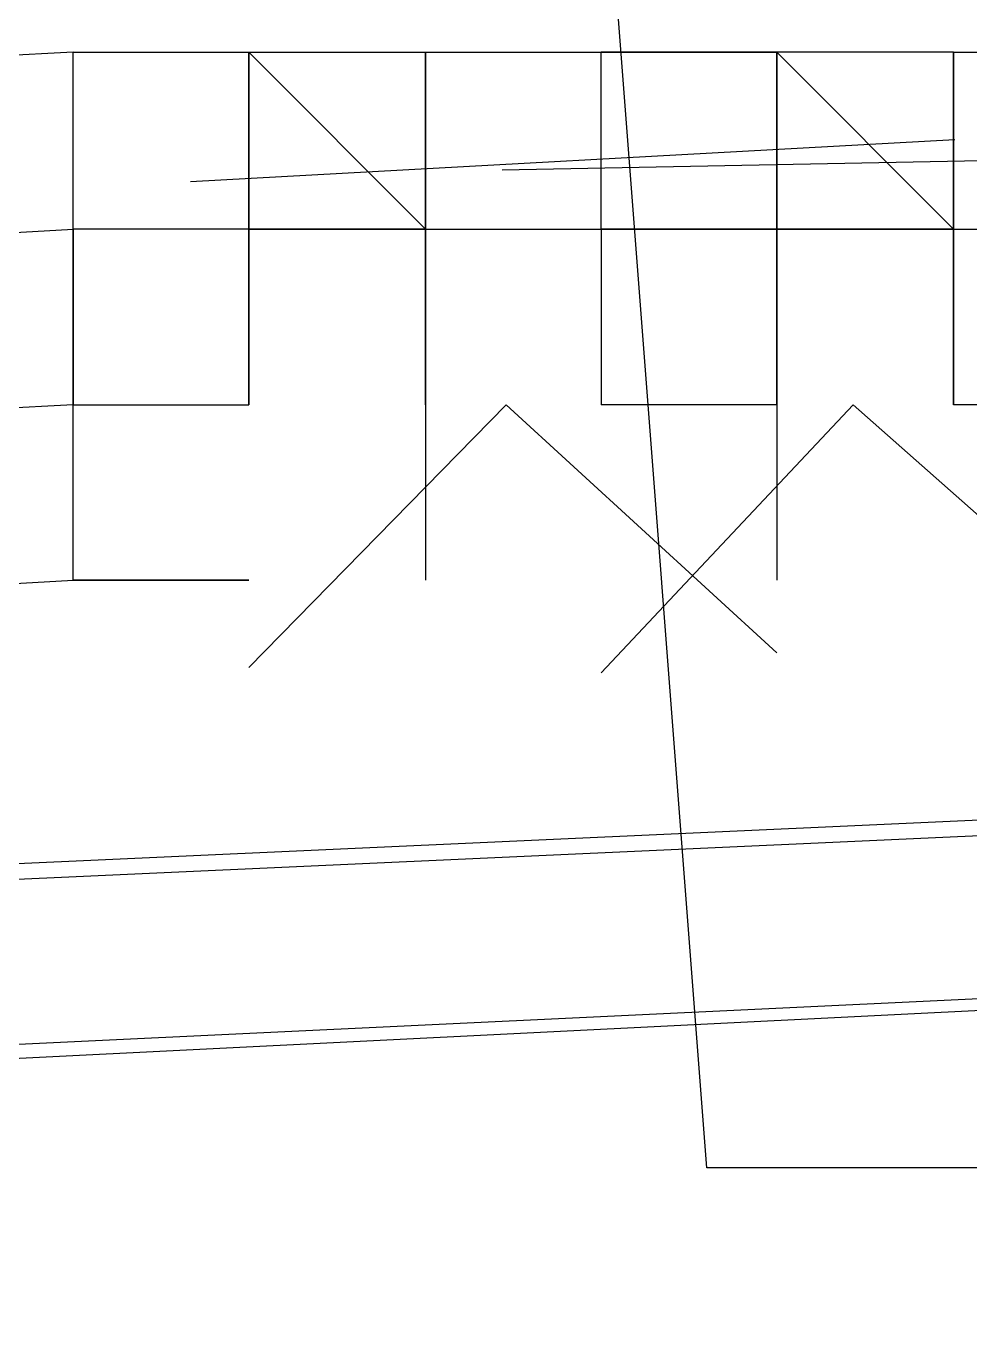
# Model space of a CAD drawing. Header units: feet. Extents: x -84 to 198, y -22 to 181.
# Drawn here: x 83.5964 to 83.6679, y 153.9607 to 154.0598 of the extents above; entities that cross this region are included whole.
import ezdxf

# ---------------------------------------------------------------- set-up
doc = ezdxf.new("R2010")
doc.units = ezdxf.units.FT
doc.layers.add('A-AREA-COMUN', color=252, linetype='CONTINUOUS')
doc.layers.add('A-LINEA', color=7, linetype='CONTINUOUS')

msp = doc.modelspace()

# ---------------------------------------------------------------- linework, layer by layer
at = {"layer": 'A-AREA-COMUN'}
msp.add_lwpolyline([(92.64, 127.5733), (96.768, 144.9422), (90.56, 146.3822), (90.432, 147.5733), (90.72, 148.7289), (87.12, 149.6178), (87.12, 150.5778), (87.76, 153.1733), (87.36, 153.2089), (87.36, 153.9733), (83.648, 153.9733), (83.232, 159.3778), (88.608, 159.7689), (95.328, 159.7689), (101.84, 159.2889), (108.128, 158.3822), (115.968, 156.5689), (123.872, 153.9733), (128.288, 152.2133), (134.048, 149.3333)], dxfattribs=at)
at = {"layer": 'A-LINEA'}
for p, q in [((83.6, 154.0578), (83.6, 154.0578)), ((83.6, 154.0578), (83.6, 154.0578)), ((83.6, 154.0578), (83.6, 154.0578)), ((83.6, 154.0578), (83.6, 154.0578)), ((83.6, 154.0578), (83.6133, 154.0578)), ((83.6, 154.0578), (83.6, 154.0578)), ((83.6, 154.0578), (83.6, 154.0578)), ((83.6, 154.0578), (83.6, 154.0578)), ((83.6, 154.0578), (83.6, 154.0578)), ((83.6, 154.0578), (83.6133, 154.0578)), ((83.6133, 154.0578), (83.6133, 154.0578)), ((83.6133, 154.0578), (83.6133, 154.0578)), ((83.6133, 154.0578), (83.6133, 154.0578)), ((83.6133, 154.0578), (83.6133, 154.0578)), ((83.6133, 154.0578), (83.6133, 154.0578)), ((83.6133, 154.0444), (83.6133, 154.0578)), ((83.6133, 154.0578), (83.6133, 154.0578)), ((83.6133, 154.0578), (83.6133, 154.0578)), ((83.6133, 154.0578), (83.6133, 154.0578)), ((83.6133, 154.0578), (83.6133, 154.0578)), ((83.6133, 154.0578), (83.6133, 154.0578)), ((83.6133, 154.0578), (83.6133, 154.0444)), ((83.6133, 154.0578), (83.6133, 154.0578)), ((83.6133, 154.0578), (83.6267, 154.0578)), ((83.6133, 154.0578), (83.6133, 154.0444)), ((83.6133, 154.0578), (83.6133, 154.0578)), ((83.6133, 154.0578), (83.6133, 154.0578)), ((83.6133, 154.0578), (83.6133, 154.0444)), ((83.6133, 154.0578), (83.6133, 154.0578)), ((83.6133, 154.0578), (83.6133, 154.0578)), ((83.6133, 154.0578), (83.6133, 154.0578)), ((83.6133, 154.0578), (83.6133, 154.0578)), ((83.6133, 154.0578), (83.6133, 154.0578)), ((83.6133, 154.0578), (83.6133, 154.0578)), ((83.6133, 154.0578), (83.6133, 154.0578)), ((83.6133, 154.0444), (83.6133, 154.0578)), ((83.6133, 154.0578), (83.6133, 154.0578)), ((83.6133, 154.0578), (83.6133, 154.0578)), ((83.6133, 154.0578), (83.6133, 154.0578)), ((83.6133, 154.0578), (83.6133, 154.0578)), ((83.6133, 154.0578), (83.6133, 154.0578)), ((83.6133, 154.0444), (83.6133, 154.0578)), ((83.6133, 154.0578), (83.6133, 154.0578)), ((83.6133, 154.0578), (83.6133, 154.0578)), ((83.6133, 154.0578), (83.6133, 154.0578)), ((83.6133, 154.0578), (83.6133, 154.0578)), ((83.6133, 154.0578), (83.6133, 154.0578)), ((83.6133, 154.0578), (83.6133, 154.0444)), ((83.6133, 154.0578), (83.6133, 154.0578)), ((83.6133, 154.0578), (83.6267, 154.0578)), ((83.6133, 154.0578), (83.6133, 154.0444)), ((83.6133, 154.0578), (83.6133, 154.0578)), ((83.6133, 154.0578), (83.6133, 154.0578)), ((83.6133, 154.0578), (83.6133, 154.0444)), ((83.6133, 154.0578), (83.6133, 154.0578)), ((83.6133, 154.0578), (83.6133, 154.0578)), ((83.6133, 154.0578), (83.6133, 154.0578)), ((83.6133, 154.0578), (83.6133, 154.0578)), ((83.6133, 154.0578), (83.6133, 154.0578)), ((83.6133, 154.0578), (83.6133, 154.0578)), ((83.6133, 154.0578), (83.6133, 154.0578)), ((83.6133, 154.0444), (83.6133, 154.0578)), ((83.6267, 154.0444), (83.6267, 154.0578)), ((83.6267, 154.0578), (83.6267, 154.0578)), ((83.6267, 154.0578), (83.6267, 154.0578)), ((83.6267, 154.0578), (83.6267, 154.0578)), ((83.6267, 154.0578), (83.6267, 154.0578)), ((83.6267, 154.0578), (83.6267, 154.0578)), ((83.6267, 154.0578), (83.6267, 154.0578)), ((83.6267, 154.0578), (83.6267, 154.0578)), ((83.6267, 154.0444), (83.6267, 154.0578)), ((83.6267, 154.0578), (83.6267, 154.0578)), ((83.6267, 154.0578), (83.6267, 154.0578)), ((83.6267, 154.0444), (83.6267, 154.0578)), ((83.6267, 154.0444), (83.6267, 154.0578)), ((83.6267, 154.0578), (83.64, 154.0578)), ((83.6267, 154.0578), (83.6267, 154.0578)), ((83.6267, 154.0578), (83.6267, 154.0578)), ((83.6267, 154.0578), (83.6267, 154.0578)), ((83.6267, 154.0578), (83.6267, 154.0578)), ((83.6267, 154.0578), (83.6267, 154.0578)), ((83.6267, 154.0578), (83.6267, 154.0578)), ((83.6267, 154.0578), (83.6267, 154.0578)), ((83.6267, 154.0578), (83.6267, 154.0578)), ((83.6267, 154.0578), (83.64, 154.0578)), ((83.6267, 154.0578), (83.6267, 154.0578)), ((83.6267, 154.0578), (83.6267, 154.0578)), ((83.6267, 154.0578), (83.6267, 154.0578)), ((83.6267, 154.0578), (83.6267, 154.0578)), ((83.6267, 154.0578), (83.6267, 154.0578)), ((83.6267, 154.0578), (83.6267, 154.0578)), ((83.6267, 154.0578), (83.6267, 154.0578)), ((83.6267, 154.0578), (83.6267, 154.0578)), ((83.6267, 154.0578), (83.6267, 154.0578)), ((83.6267, 154.0578), (83.6267, 154.0578)), ((83.6267, 154.0578), (83.6267, 154.0578)), ((83.6267, 154.0578), (83.6267, 154.0578)), ((83.6267, 154.0578), (83.6267, 154.0444)), ((83.6267, 154.0578), (83.6267, 154.0578)), ((83.6267, 154.0578), (83.6267, 154.0578)), ((83.6267, 154.0578), (83.6267, 154.0578)), ((83.6267, 154.0578), (83.6267, 154.0578)), ((83.6267, 154.0444), (83.6267, 154.0578)), ((83.6267, 154.0578), (83.6267, 154.0578)), ((83.6267, 154.0578), (83.6267, 154.0578)), ((83.6267, 154.0578), (83.6267, 154.0578)), ((83.6267, 154.0578), (83.6267, 154.0578)), ((83.6267, 154.0578), (83.6267, 154.0578)), ((83.6267, 154.0578), (83.6267, 154.0578)), ((83.6267, 154.0578), (83.6267, 154.0578)), ((83.6267, 154.0444), (83.6267, 154.0578)), ((83.6267, 154.0578), (83.6267, 154.0578)), ((83.6267, 154.0578), (83.6267, 154.0578)), ((83.6267, 154.0444), (83.6267, 154.0578)), ((83.6267, 154.0444), (83.6267, 154.0578)), ((83.6267, 154.0578), (83.64, 154.0578)), ((83.6267, 154.0578), (83.6267, 154.0578)), ((83.6267, 154.0578), (83.6267, 154.0578)), ((83.6267, 154.0578), (83.6267, 154.0578)), ((83.6267, 154.0578), (83.6267, 154.0578)), ((83.6267, 154.0578), (83.6267, 154.0578)), ((83.6267, 154.0578), (83.6267, 154.0578)), ((83.6267, 154.0578), (83.6267, 154.0578)), ((83.6267, 154.0578), (83.6267, 154.0578)), ((83.6267, 154.0578), (83.64, 154.0578)), ((83.6267, 154.0578), (83.6267, 154.0578)), ((83.6267, 154.0578), (83.6267, 154.0578)), ((83.6267, 154.0578), (83.6267, 154.0578)), ((83.6267, 154.0578), (83.6267, 154.0578)), ((83.6267, 154.0578), (83.6267, 154.0578)), ((83.6267, 154.0578), (83.6267, 154.0578)), ((83.6267, 154.0578), (83.6267, 154.0578)), ((83.6267, 154.0578), (83.6267, 154.0578)), ((83.6267, 154.0578), (83.6267, 154.0578)), ((83.6267, 154.0578), (83.6267, 154.0578)), ((83.6267, 154.0578), (83.6267, 154.0578)), ((83.6267, 154.0578), (83.6267, 154.0578)), ((83.6267, 154.0578), (83.6267, 154.0444)), ((83.6267, 154.0578), (83.6267, 154.0578)), ((83.6267, 154.0578), (83.6267, 154.0578)), ((83.6267, 154.0578), (83.6267, 154.0578)), ((83.6267, 154.0578), (83.6267, 154.0578)), ((83.64, 154.0444), (83.64, 154.0578)), ((83.64, 154.0578), (83.64, 154.0578)), ((83.64, 154.0578), (83.64, 154.0578)), ((83.64, 154.0578), (83.64, 154.0578)), ((83.6533, 154.0578), (83.64, 154.0578)), ((83.64, 154.0578), (83.64, 154.0578)), ((83.64, 154.0578), (83.64, 154.0578)), ((83.64, 154.0578), (83.64, 154.0578)), ((83.64, 154.0578), (83.64, 154.0578)), ((83.64, 154.0578), (83.64, 154.0578)), ((83.64, 154.0444), (83.64, 154.0578)), ((83.64, 154.0578), (83.64, 154.0578)), ((83.64, 154.0578), (83.64, 154.0578)), ((83.64, 154.0578), (83.64, 154.0578)), ((83.64, 154.0578), (83.64, 154.0578)), ((83.64, 154.0578), (83.64, 154.0578)), ((83.64, 154.0578), (83.64, 154.0578)), ((83.64, 154.0578), (83.64, 154.0578)), ((83.64, 154.0578), (83.6533, 154.0578)), ((83.64, 154.0578), (83.64, 154.0578)), ((83.6533, 154.0578), (83.64, 154.0578)), ((83.64, 154.0444), (83.64, 154.0578)), ((83.64, 154.0578), (83.64, 154.0578)), ((83.64, 154.0578), (83.64, 154.0578)), ((83.64, 154.0578), (83.64, 154.0578)), ((83.6533, 154.0578), (83.64, 154.0578)), ((83.64, 154.0578), (83.64, 154.0578)), ((83.64, 154.0578), (83.64, 154.0578)), ((83.64, 154.0578), (83.64, 154.0578)), ((83.64, 154.0578), (83.64, 154.0578)), ((83.64, 154.0578), (83.64, 154.0578)), ((83.64, 154.0444), (83.64, 154.0578)), ((83.64, 154.0578), (83.64, 154.0578)), ((83.64, 154.0578), (83.64, 154.0578)), ((83.64, 154.0578), (83.64, 154.0578)), ((83.64, 154.0578), (83.64, 154.0578)), ((83.64, 154.0578), (83.64, 154.0578)), ((83.64, 154.0578), (83.64, 154.0578)), ((83.64, 154.0578), (83.64, 154.0578)), ((83.64, 154.0578), (83.6533, 154.0578)), ((83.64, 154.0578), (83.64, 154.0578)), ((83.6533, 154.0578), (83.64, 154.0578)), ((83.6667, 154.0578), (83.6533, 154.0578)), ((83.6533, 154.0578), (83.6533, 154.0578)), ((83.6533, 154.0578), (83.6533, 154.0578)), ((83.6667, 154.0578), (83.6533, 154.0578)), ((83.6533, 154.0578), (83.6533, 154.0578)), ((83.6533, 154.0578), (83.6533, 154.0578)), ((83.6533, 154.0578), (83.6533, 154.0578)), ((83.6533, 154.0578), (83.6533, 154.0578)), ((83.6533, 154.0578), (83.6533, 154.0578)), ((83.6533, 154.0578), (83.6533, 154.0578)), ((83.6533, 154.0578), (83.6533, 154.0578)), ((83.6533, 154.0578), (83.6533, 154.0578)), ((83.6533, 154.0578), (83.6533, 154.0578)), ((83.6533, 154.0578), (83.6533, 154.0578)), ((83.6533, 154.0578), (83.6533, 154.0578)), ((83.6533, 154.0578), (83.6533, 154.0578)), ((83.6533, 154.0578), (83.6533, 154.0578)), ((83.6533, 154.0578), (83.6533, 154.0444)), ((83.6533, 154.0578), (83.6533, 154.0578)), ((83.6533, 154.0578), (83.6533, 154.0578)), ((83.6533, 154.0444), (83.6533, 154.0578)), ((83.6533, 154.0578), (83.6533, 154.0578)), ((83.6533, 154.0578), (83.6533, 154.0578)), ((83.6533, 154.0578), (83.6533, 154.0578)), ((83.6533, 154.0578), (83.6533, 154.0578)), ((83.6533, 154.0444), (83.6533, 154.0578)), ((83.6533, 154.0578), (83.6533, 154.0578)), ((83.6533, 154.0578), (83.6533, 154.0578)), ((83.6533, 154.0578), (83.6533, 154.0578)), ((83.6533, 154.0578), (83.6533, 154.0578)), ((83.6533, 154.0444), (83.6533, 154.0578)), ((83.6533, 154.0578), (83.6533, 154.0578)), ((83.6533, 154.0578), (83.6533, 154.0578)), ((83.6533, 154.0578), (83.6533, 154.0578)), ((83.6533, 154.0578), (83.6533, 154.0578)), ((83.6533, 154.0444), (83.6533, 154.0578)), ((83.6533, 154.0444), (83.6533, 154.0578)), ((83.6533, 154.0578), (83.6533, 154.0578)), ((83.6533, 154.0578), (83.6533, 154.0578)), ((83.6533, 154.0578), (83.6533, 154.0578)), ((83.6533, 154.0578), (83.6533, 154.0578)), ((83.6533, 154.0578), (83.6533, 154.0578)), ((83.6533, 154.0578), (83.6533, 154.0578)), ((83.6667, 154.0578), (83.6533, 154.0578)), ((83.6533, 154.0578), (83.6533, 154.0578)), ((83.6533, 154.0578), (83.6533, 154.0578)), ((83.6667, 154.0578), (83.6533, 154.0578)), ((83.6533, 154.0578), (83.6533, 154.0578)), ((83.6533, 154.0578), (83.6533, 154.0578)), ((83.6533, 154.0578), (83.6533, 154.0578)), ((83.6533, 154.0578), (83.6533, 154.0578)), ((83.6533, 154.0578), (83.6533, 154.0578)), ((83.6533, 154.0578), (83.6533, 154.0578)), ((83.6533, 154.0578), (83.6533, 154.0578)), ((83.6533, 154.0578), (83.6533, 154.0578)), ((83.6533, 154.0578), (83.6533, 154.0578)), ((83.6533, 154.0578), (83.6533, 154.0578)), ((83.6533, 154.0578), (83.6533, 154.0578)), ((83.6533, 154.0578), (83.6533, 154.0578)), ((83.6533, 154.0578), (83.6533, 154.0578)), ((83.6533, 154.0578), (83.6533, 154.0444)), ((83.6533, 154.0578), (83.6533, 154.0578)), ((83.6533, 154.0578), (83.6533, 154.0578)), ((83.6533, 154.0444), (83.6533, 154.0578)), ((83.6533, 154.0578), (83.6533, 154.0578)), ((83.6533, 154.0578), (83.6533, 154.0578)), ((83.6533, 154.0578), (83.6533, 154.0578)), ((83.6533, 154.0578), (83.6533, 154.0578)), ((83.6533, 154.0444), (83.6533, 154.0578)), ((83.6533, 154.0578), (83.6533, 154.0578)), ((83.6533, 154.0578), (83.6533, 154.0578)), ((83.6533, 154.0578), (83.6533, 154.0578)), ((83.6533, 154.0578), (83.6533, 154.0578)), ((83.6533, 154.0444), (83.6533, 154.0578)), ((83.6533, 154.0578), (83.6533, 154.0578)), ((83.6533, 154.0578), (83.6533, 154.0578)), ((83.6533, 154.0578), (83.6533, 154.0578)), ((83.6533, 154.0578), (83.6533, 154.0578)), ((83.6533, 154.0444), (83.6533, 154.0578)), ((83.6533, 154.0444), (83.6533, 154.0578)), ((83.6533, 154.0578), (83.6533, 154.0578)), ((83.6533, 154.0578), (83.6533, 154.0578)), ((83.6533, 154.0578), (83.6533, 154.0578)), ((83.6533, 154.0578), (83.6533, 154.0578)), ((83.6533, 154.0578), (83.6533, 154.0578)), ((83.6533, 154.0578), (83.6533, 154.0578)), ((83.6667, 154.0444), (83.6667, 154.0578)), ((83.6667, 154.0444), (83.6667, 154.0578)), ((83.6667, 154.0578), (83.6667, 154.0578)), ((83.6667, 154.0578), (83.6667, 154.0578)), ((83.6667, 154.0578), (83.6667, 154.0578)), ((83.6667, 154.0578), (83.6667, 154.0578)), ((83.6667, 154.0578), (83.6667, 154.0578)), ((83.6667, 154.0578), (83.6667, 154.0578)), ((83.6667, 154.0578), (83.6667, 154.0578)), ((83.6667, 154.0578), (83.6667, 154.0444)), ((83.6667, 154.0578), (83.6667, 154.0578)), ((83.6667, 154.0578), (83.6667, 154.0578)), ((83.6667, 154.0578), (83.6667, 154.0444)), ((83.6667, 154.0578), (83.6667, 154.0578)), ((83.6667, 154.0578), (83.6667, 154.0578)), ((83.6667, 154.0578), (83.6667, 154.0578)), ((83.6667, 154.0578), (83.6667, 154.0578)), ((83.6667, 154.0578), (83.6667, 154.0578)), ((83.6667, 154.0578), (83.6667, 154.0578)), ((83.6667, 154.0578), (83.6667, 154.0578)), ((83.6667, 154.0578), (83.6667, 154.0578)), ((83.6667, 154.0578), (83.6667, 154.0578)), ((83.6667, 154.0578), (83.6667, 154.0578)), ((83.6667, 154.0578), (83.6667, 154.0578)), ((83.6667, 154.0578), (83.6667, 154.0578)), ((83.6667, 154.0578), (83.6667, 154.0578)), ((83.6667, 154.0578), (83.6667, 154.0578)), ((83.6667, 154.0444), (83.6667, 154.0578)), ((83.6667, 154.0444), (83.6667, 154.0578)), ((83.6667, 154.0578), (83.6667, 154.0578)), ((83.6667, 154.0578), (83.6667, 154.0578)), ((83.6667, 154.0578), (83.6667, 154.0578)), ((83.6667, 154.0578), (83.6667, 154.0578)), ((83.6667, 154.0578), (83.6667, 154.0578)), ((83.6667, 154.0578), (83.6667, 154.0578)), ((83.6667, 154.0578), (83.6667, 154.0578)), ((83.6667, 154.0578), (83.6667, 154.0444)), ((83.6667, 154.0578), (83.6667, 154.0578)), ((83.6667, 154.0578), (83.6667, 154.0578)), ((83.6667, 154.0578), (83.6667, 154.0444)), ((83.6667, 154.0578), (83.6667, 154.0578)), ((83.6667, 154.0578), (83.6667, 154.0578)), ((83.6667, 154.0578), (83.6667, 154.0578)), ((83.6667, 154.0578), (83.6667, 154.0578)), ((83.6667, 154.0578), (83.6667, 154.0578)), ((83.6667, 154.0578), (83.6667, 154.0578)), ((83.6667, 154.0578), (83.6667, 154.0578)), ((83.6667, 154.0578), (83.6667, 154.0578)), ((83.6667, 154.0578), (83.6667, 154.0578)), ((83.6667, 154.0578), (83.6667, 154.0578)), ((83.6667, 154.0578), (83.6667, 154.0578)), ((83.6667, 154.0578), (83.6667, 154.0578)), ((83.6667, 154.0578), (83.6667, 154.0578)), ((83.6667, 154.0578), (83.6667, 154.0578)), ((83.6089, 154.048), (83.6668, 154.0512)), ((83.6089, 154.048), (83.6668, 154.0512)), ((83.6325, 154.0489), (83.6905, 154.05)), ((83.6325, 154.0489), (83.6905, 154.05)), ((83.6, 154.0444), (83.6, 154.0444)), ((83.6, 154.0444), (83.6, 154.0444)), ((83.6, 154.0444), (83.6, 154.0444)), ((83.6, 154.0444), (83.6, 154.0444)), ((83.6, 154.0444), (83.6, 154.0444)), ((83.6, 154.0444), (83.6, 154.0444)), ((83.6, 154.0444), (83.6, 154.0311)), ((83.6, 154.0444), (83.6, 154.0444)), ((83.6133, 154.0444), (83.6, 154.0444)), ((83.6133, 154.0444), (83.6, 154.0444)), ((83.6, 154.0444), (83.6, 154.0444)), ((83.6133, 154.0444), (83.6, 154.0444)), ((83.6, 154.0444), (83.6, 154.0444)), ((83.6, 154.0444), (83.6, 154.0444)), ((83.6, 154.0444), (83.6, 154.0444)), ((83.6, 154.0444), (83.6, 154.0444)), ((83.6, 154.0444), (83.6, 154.0444)), ((83.6, 154.0444), (83.6, 154.0444)), ((83.6, 154.0444), (83.6, 154.0444)), ((83.6, 154.0444), (83.6, 154.0444)), ((83.6, 154.0444), (83.6, 154.0311)), ((83.6, 154.0444), (83.6, 154.0444)), ((83.6133, 154.0444), (83.6, 154.0444)), ((83.6133, 154.0444), (83.6, 154.0444)), ((83.6, 154.0444), (83.6, 154.0444)), ((83.6133, 154.0444), (83.6, 154.0444)), ((83.6, 154.0444), (83.6, 154.0444)), ((83.6, 154.0444), (83.6, 154.0444)), ((83.6133, 154.0444), (83.6133, 154.0444)), ((83.6133, 154.0444), (83.6133, 154.0444)), ((83.6133, 154.0444), (83.6267, 154.0444)), ((83.6133, 154.0444), (83.6267, 154.0444)), ((83.6133, 154.0444), (83.6267, 154.0444)), ((83.6133, 154.0444), (83.6133, 154.0444)), ((83.6133, 154.0444), (83.6133, 154.0444)), ((83.6133, 154.0444), (83.6133, 154.0444)), ((83.6133, 154.0444), (83.6133, 154.0444)), ((83.6133, 154.0444), (83.6133, 154.0444)), ((83.6133, 154.0444), (83.6133, 154.0444)), ((83.6133, 154.0444), (83.6133, 154.0444)), ((83.6133, 154.0444), (83.6133, 154.0444)), ((83.6133, 154.0444), (83.6133, 154.0444)), ((83.6133, 154.0444), (83.6133, 154.0444)), ((83.6133, 154.0444), (83.6133, 154.0444)), ((83.6133, 154.0444), (83.6133, 154.0444)), ((83.6133, 154.0311), (83.6133, 154.0444)), ((83.6133, 154.0444), (83.6133, 154.0444)), ((83.6133, 154.0444), (83.6133, 154.0444)), ((83.6133, 154.0444), (83.6133, 154.0444)), ((83.6133, 154.0444), (83.6133, 154.0444)), ((83.6133, 154.0444), (83.6133, 154.0444)), ((83.6133, 154.0444), (83.6133, 154.0444)), ((83.6133, 154.0444), (83.6133, 154.0444)), ((83.6133, 154.0444), (83.6133, 154.0444)), ((83.6267, 154.0444), (83.6133, 154.0444)), ((83.6133, 154.0444), (83.6133, 154.0311)), ((83.6133, 154.0444), (83.6133, 154.0444)), ((83.6133, 154.0444), (83.6133, 154.0444)), ((83.6133, 154.0444), (83.6133, 154.0444)), ((83.6133, 154.0444), (83.6267, 154.0444)), ((83.6133, 154.0444), (83.6267, 154.0444)), ((83.6133, 154.0444), (83.6267, 154.0444)), ((83.6133, 154.0444), (83.6133, 154.0444)), ((83.6133, 154.0444), (83.6133, 154.0444)), ((83.6133, 154.0444), (83.6133, 154.0444)), ((83.6133, 154.0444), (83.6133, 154.0444)), ((83.6133, 154.0444), (83.6133, 154.0444)), ((83.6133, 154.0444), (83.6133, 154.0444)), ((83.6133, 154.0444), (83.6133, 154.0444)), ((83.6133, 154.0444), (83.6133, 154.0444)), ((83.6133, 154.0444), (83.6133, 154.0444)), ((83.6133, 154.0444), (83.6133, 154.0444)), ((83.6133, 154.0444), (83.6133, 154.0444)), ((83.6133, 154.0444), (83.6133, 154.0444)), ((83.6133, 154.0311), (83.6133, 154.0444)), ((83.6133, 154.0444), (83.6133, 154.0444)), ((83.6133, 154.0444), (83.6133, 154.0444)), ((83.6133, 154.0444), (83.6133, 154.0444)), ((83.6133, 154.0444), (83.6133, 154.0444)), ((83.6133, 154.0444), (83.6133, 154.0444)), ((83.6133, 154.0444), (83.6133, 154.0444)), ((83.6133, 154.0444), (83.6133, 154.0444)), ((83.6133, 154.0444), (83.6133, 154.0444)), ((83.6267, 154.0444), (83.6133, 154.0444)), ((83.6133, 154.0444), (83.6133, 154.0311)), ((83.6133, 154.0444), (83.6133, 154.0444)), ((83.6267, 154.0444), (83.6267, 154.0444)), ((83.6267, 154.0444), (83.6267, 154.0444)), ((83.6267, 154.0444), (83.6267, 154.0444)), ((83.6267, 154.0444), (83.6267, 154.0444)), ((83.6267, 154.0444), (83.6267, 154.0444)), ((83.6267, 154.0444), (83.6267, 154.0444)), ((83.6267, 154.0444), (83.6267, 154.0444)), ((83.6267, 154.0444), (83.6267, 154.0311)), ((83.6267, 154.0444), (83.6267, 154.0444)), ((83.6267, 154.0444), (83.6267, 154.0444)), ((83.6267, 154.0444), (83.6267, 154.0444)), ((83.6267, 154.0444), (83.6267, 154.0444)), ((83.6267, 154.0444), (83.6267, 154.0444)), ((83.6267, 154.0444), (83.6267, 154.0444)), ((83.6267, 154.0444), (83.6267, 154.0444)), ((83.6267, 154.0444), (83.6267, 154.0444)), ((83.6267, 154.0444), (83.6267, 154.0444)), ((83.6267, 154.0444), (83.6267, 154.0311)), ((83.6267, 154.0444), (83.64, 154.0444)), ((83.6267, 154.0444), (83.64, 154.0444)), ((83.6267, 154.0311), (83.6267, 154.0444)), ((83.6267, 154.0444), (83.6267, 154.0444)), ((83.6267, 154.0444), (83.6267, 154.0444)), ((83.6267, 154.0444), (83.6267, 154.0444)), ((83.6267, 154.0444), (83.6267, 154.0444)), ((83.6267, 154.0444), (83.6267, 154.0444)), ((83.6267, 154.0444), (83.6267, 154.0444)), ((83.6267, 154.0444), (83.6267, 154.0444)), ((83.6267, 154.0444), (83.6267, 154.0444)), ((83.6267, 154.0444), (83.64, 154.0444)), ((83.6267, 154.0444), (83.6267, 154.0444)), ((83.6267, 154.0444), (83.64, 154.0444)), ((83.6267, 154.0444), (83.6267, 154.0444)), ((83.6267, 154.0444), (83.6267, 154.0311)), ((83.6267, 154.0444), (83.6267, 154.0444)), ((83.6267, 154.0444), (83.6267, 154.0444)), ((83.6267, 154.0444), (83.6267, 154.0311)), ((83.6267, 154.0444), (83.6267, 154.0444)), ((83.6267, 154.0444), (83.64, 154.0444)), ((83.6267, 154.0444), (83.6267, 154.0444)), ((83.6267, 154.0444), (83.6267, 154.0444)), ((83.6267, 154.0444), (83.6267, 154.0444)), ((83.6267, 154.0444), (83.64, 154.0444)), ((83.6267, 154.0444), (83.6267, 154.0444)), ((83.6267, 154.0444), (83.6267, 154.0444)), ((83.6267, 154.0444), (83.6267, 154.0444)), ((83.6267, 154.0444), (83.6267, 154.0444)), ((83.6267, 154.0444), (83.6267, 154.0444)), ((83.6267, 154.0444), (83.6267, 154.0444)), ((83.6267, 154.0444), (83.6267, 154.0444)), ((83.6267, 154.0444), (83.6267, 154.0444)), ((83.6267, 154.0311), (83.6267, 154.0444)), ((83.6267, 154.0444), (83.6267, 154.0444)), ((83.6267, 154.0444), (83.6267, 154.0444)), ((83.6267, 154.0444), (83.6267, 154.0444)), ((83.6267, 154.0444), (83.6267, 154.0444)), ((83.6267, 154.0444), (83.6267, 154.0444)), ((83.6267, 154.0444), (83.6267, 154.0444)), ((83.6267, 154.0444), (83.6267, 154.0444)), ((83.6267, 154.0444), (83.6267, 154.0311)), ((83.6267, 154.0444), (83.6267, 154.0444)), ((83.6267, 154.0444), (83.6267, 154.0444)), ((83.6267, 154.0444), (83.6267, 154.0444)), ((83.6267, 154.0444), (83.6267, 154.0444)), ((83.6267, 154.0444), (83.6267, 154.0444)), ((83.6267, 154.0444), (83.6267, 154.0444)), ((83.6267, 154.0444), (83.6267, 154.0444)), ((83.6267, 154.0444), (83.6267, 154.0444)), ((83.6267, 154.0444), (83.6267, 154.0444)), ((83.6267, 154.0444), (83.6267, 154.0311)), ((83.6267, 154.0444), (83.64, 154.0444)), ((83.6267, 154.0444), (83.64, 154.0444)), ((83.6267, 154.0311), (83.6267, 154.0444)), ((83.6267, 154.0444), (83.6267, 154.0444)), ((83.6267, 154.0444), (83.6267, 154.0444)), ((83.6267, 154.0444), (83.6267, 154.0444)), ((83.6267, 154.0444), (83.6267, 154.0444)), ((83.6267, 154.0444), (83.6267, 154.0444)), ((83.6267, 154.0444), (83.6267, 154.0444)), ((83.6267, 154.0444), (83.6267, 154.0444)), ((83.6267, 154.0444), (83.6267, 154.0444)), ((83.6267, 154.0444), (83.64, 154.0444)), ((83.6267, 154.0444), (83.6267, 154.0444)), ((83.6267, 154.0444), (83.64, 154.0444)), ((83.6267, 154.0444), (83.6267, 154.0444)), ((83.6267, 154.0444), (83.6267, 154.0311)), ((83.6267, 154.0444), (83.6267, 154.0444)), ((83.6267, 154.0444), (83.6267, 154.0444)), ((83.6267, 154.0444), (83.6267, 154.0311)), ((83.6267, 154.0444), (83.6267, 154.0444)), ((83.6267, 154.0444), (83.64, 154.0444)), ((83.6267, 154.0444), (83.6267, 154.0444)), ((83.6267, 154.0444), (83.6267, 154.0444)), ((83.6267, 154.0444), (83.6267, 154.0444)), ((83.6267, 154.0444), (83.64, 154.0444)), ((83.6267, 154.0444), (83.6267, 154.0444)), ((83.6267, 154.0444), (83.6267, 154.0444)), ((83.6267, 154.0444), (83.6267, 154.0444)), ((83.6267, 154.0444), (83.6267, 154.0444)), ((83.6267, 154.0444), (83.6267, 154.0444)), ((83.6267, 154.0444), (83.6267, 154.0444)), ((83.6267, 154.0444), (83.6267, 154.0444)), ((83.6267, 154.0444), (83.6267, 154.0444)), ((83.6267, 154.0311), (83.6267, 154.0444)), ((83.64, 154.0444), (83.64, 154.0444)), ((83.64, 154.0444), (83.64, 154.0444)), ((83.64, 154.0444), (83.64, 154.0444)), ((83.64, 154.0444), (83.64, 154.0444)), ((83.64, 154.0444), (83.64, 154.0444)), ((83.64, 154.0444), (83.64, 154.0444)), ((83.64, 154.0444), (83.64, 154.0444)), ((83.64, 154.0444), (83.64, 154.0444)), ((83.64, 154.0444), (83.64, 154.0444)), ((83.64, 154.0444), (83.64, 154.0444)), ((83.64, 154.0444), (83.64, 154.0311)), ((83.6533, 154.0444), (83.64, 154.0444)), ((83.64, 154.0444), (83.64, 154.0444)), ((83.64, 154.0444), (83.64, 154.0444)), ((83.64, 154.0444), (83.64, 154.0444)), ((83.6533, 154.0444), (83.64, 154.0444)), ((83.64, 154.0444), (83.64, 154.0444)), ((83.64, 154.0444), (83.64, 154.0444)), ((83.6533, 154.0444), (83.64, 154.0444)), ((83.64, 154.0444), (83.64, 154.0444)), ((83.64, 154.0444), (83.64, 154.0444)), ((83.64, 154.0444), (83.64, 154.0444)), ((83.64, 154.0444), (83.64, 154.0444)), ((83.64, 154.0444), (83.64, 154.0444)), ((83.64, 154.0444), (83.64, 154.0444)), ((83.64, 154.0444), (83.64, 154.0444)), ((83.64, 154.0444), (83.64, 154.0311)), ((83.6533, 154.0444), (83.64, 154.0444)), ((83.64, 154.0444), (83.64, 154.0444)), ((83.64, 154.0444), (83.64, 154.0444)), ((83.64, 154.0444), (83.64, 154.0444)), ((83.64, 154.0444), (83.64, 154.0444)), ((83.64, 154.0444), (83.64, 154.0444)), ((83.64, 154.0444), (83.64, 154.0444)), ((83.64, 154.0444), (83.64, 154.0444)), ((83.64, 154.0444), (83.64, 154.0444)), ((83.64, 154.0444), (83.64, 154.0444)), ((83.64, 154.0444), (83.64, 154.0444)), ((83.64, 154.0444), (83.64, 154.0444)), ((83.64, 154.0444), (83.64, 154.0444)), ((83.64, 154.0444), (83.64, 154.0444)), ((83.64, 154.0444), (83.64, 154.0444)), ((83.64, 154.0444), (83.64, 154.0444)), ((83.64, 154.0444), (83.64, 154.0444)), ((83.64, 154.0444), (83.64, 154.0444)), ((83.64, 154.0444), (83.64, 154.0311)), ((83.64, 154.0444), (83.64, 154.0444)), ((83.64, 154.0444), (83.64, 154.0444)), ((83.64, 154.0444), (83.64, 154.0444)), ((83.64, 154.0444), (83.64, 154.0444)), ((83.64, 154.0444), (83.64, 154.0444)), ((83.64, 154.0444), (83.64, 154.0444)), ((83.64, 154.0444), (83.64, 154.0444)), ((83.64, 154.0444), (83.64, 154.0444)), ((83.64, 154.0444), (83.64, 154.0444)), ((83.64, 154.0444), (83.64, 154.0444)), ((83.64, 154.0444), (83.64, 154.0444)), ((83.64, 154.0444), (83.64, 154.0444)), ((83.64, 154.0444), (83.64, 154.0311)), ((83.64, 154.0444), (83.6533, 154.0444)), ((83.6533, 154.0444), (83.64, 154.0444)), ((83.64, 154.0444), (83.64, 154.0444)), ((83.64, 154.0444), (83.64, 154.0444)), ((83.64, 154.0444), (83.64, 154.0444)), ((83.6533, 154.0444), (83.64, 154.0444)), ((83.64, 154.0444), (83.64, 154.0444)), ((83.64, 154.0444), (83.64, 154.0444)), ((83.64, 154.0444), (83.64, 154.0444)), ((83.64, 154.0444), (83.64, 154.0444)), ((83.64, 154.0444), (83.64, 154.0444)), ((83.64, 154.0444), (83.64, 154.0444)), ((83.64, 154.0444), (83.64, 154.0444)), ((83.64, 154.0444), (83.64, 154.0444)), ((83.64, 154.0444), (83.64, 154.0444)), ((83.64, 154.0444), (83.64, 154.0444)), ((83.64, 154.0444), (83.64, 154.0444)), ((83.64, 154.0444), (83.64, 154.0444)), ((83.64, 154.0444), (83.64, 154.0444)), ((83.64, 154.0444), (83.64, 154.0311)), ((83.6533, 154.0444), (83.64, 154.0444)), ((83.64, 154.0444), (83.64, 154.0444)), ((83.64, 154.0444), (83.64, 154.0444)), ((83.64, 154.0444), (83.64, 154.0444)), ((83.6533, 154.0444), (83.64, 154.0444)), ((83.64, 154.0444), (83.64, 154.0444)), ((83.64, 154.0444), (83.64, 154.0444)), ((83.6533, 154.0444), (83.64, 154.0444)), ((83.64, 154.0444), (83.64, 154.0444)), ((83.64, 154.0444), (83.64, 154.0444)), ((83.64, 154.0444), (83.64, 154.0444)), ((83.64, 154.0444), (83.64, 154.0444)), ((83.64, 154.0444), (83.64, 154.0444)), ((83.64, 154.0444), (83.64, 154.0444)), ((83.64, 154.0444), (83.64, 154.0444)), ((83.64, 154.0444), (83.64, 154.0311)), ((83.6533, 154.0444), (83.64, 154.0444)), ((83.64, 154.0444), (83.64, 154.0444)), ((83.64, 154.0444), (83.64, 154.0444)), ((83.64, 154.0444), (83.64, 154.0444)), ((83.64, 154.0444), (83.64, 154.0444)), ((83.64, 154.0444), (83.64, 154.0444)), ((83.64, 154.0444), (83.64, 154.0444)), ((83.64, 154.0444), (83.64, 154.0444)), ((83.64, 154.0444), (83.64, 154.0444)), ((83.64, 154.0444), (83.64, 154.0444)), ((83.64, 154.0444), (83.64, 154.0444)), ((83.64, 154.0444), (83.64, 154.0444)), ((83.64, 154.0444), (83.64, 154.0444)), ((83.64, 154.0444), (83.64, 154.0444)), ((83.64, 154.0444), (83.64, 154.0444)), ((83.64, 154.0444), (83.64, 154.0444)), ((83.64, 154.0444), (83.64, 154.0444)), ((83.64, 154.0444), (83.64, 154.0444)), ((83.64, 154.0444), (83.64, 154.0311)), ((83.64, 154.0444), (83.64, 154.0444)), ((83.64, 154.0444), (83.64, 154.0444)), ((83.64, 154.0444), (83.64, 154.0444)), ((83.64, 154.0444), (83.64, 154.0444)), ((83.64, 154.0444), (83.64, 154.0444)), ((83.64, 154.0444), (83.64, 154.0444)), ((83.64, 154.0444), (83.64, 154.0444)), ((83.64, 154.0444), (83.64, 154.0444)), ((83.64, 154.0444), (83.64, 154.0444)), ((83.64, 154.0444), (83.64, 154.0444)), ((83.64, 154.0444), (83.64, 154.0444)), ((83.64, 154.0444), (83.64, 154.0444)), ((83.64, 154.0444), (83.64, 154.0311)), ((83.64, 154.0444), (83.6533, 154.0444)), ((83.6533, 154.0444), (83.64, 154.0444)), ((83.64, 154.0444), (83.64, 154.0444)), ((83.64, 154.0444), (83.64, 154.0444)), ((83.64, 154.0444), (83.64, 154.0444)), ((83.6533, 154.0444), (83.64, 154.0444)), ((83.64, 154.0444), (83.64, 154.0444)), ((83.64, 154.0444), (83.64, 154.0444)), ((83.64, 154.0444), (83.64, 154.0444)), ((83.6533, 154.0444), (83.6533, 154.0444)), ((83.6667, 154.0444), (83.6533, 154.0444)), ((83.6533, 154.0444), (83.6533, 154.0444)), ((83.6533, 154.0444), (83.6533, 154.0444)), ((83.6533, 154.0444), (83.6533, 154.0444)), ((83.6667, 154.0444), (83.6533, 154.0444)), ((83.6533, 154.0444), (83.6533, 154.0444)), ((83.6533, 154.0444), (83.6533, 154.0444)), ((83.6533, 154.0444), (83.6533, 154.0444)), ((83.6533, 154.0444), (83.6533, 154.0444)), ((83.6533, 154.0444), (83.6533, 154.0444)), ((83.6533, 154.0444), (83.6533, 154.0444)), ((83.6533, 154.0444), (83.6533, 154.0311)), ((83.6533, 154.0444), (83.6533, 154.0444)), ((83.6533, 154.0444), (83.6533, 154.0444)), ((83.6533, 154.0444), (83.6533, 154.0444)), ((83.6533, 154.0444), (83.6533, 154.0444)), ((83.6533, 154.0444), (83.6533, 154.0311)), ((83.6533, 154.0444), (83.6533, 154.0444)), ((83.6533, 154.0444), (83.6533, 154.0444)), ((83.6533, 154.0444), (83.6533, 154.0444)), ((83.6533, 154.0444), (83.6533, 154.0311)), ((83.6533, 154.0444), (83.6533, 154.0444)), ((83.6533, 154.0444), (83.6533, 154.0444)), ((83.6533, 154.0444), (83.6533, 154.0444)), ((83.6533, 154.0444), (83.6533, 154.0444)), ((83.6533, 154.0444), (83.6533, 154.0444)), ((83.6533, 154.0444), (83.6533, 154.0444)), ((83.6533, 154.0444), (83.6533, 154.0444)), ((83.6533, 154.0444), (83.6533, 154.0444)), ((83.6533, 154.0444), (83.6667, 154.0444)), ((83.6533, 154.0444), (83.6533, 154.0444)), ((83.6533, 154.0444), (83.6533, 154.0444)), ((83.6533, 154.0444), (83.6533, 154.0444)), ((83.6533, 154.0444), (83.6667, 154.0444)), ((83.6533, 154.0444), (83.6533, 154.0444)), ((83.6533, 154.0444), (83.6533, 154.0444)), ((83.6533, 154.0444), (83.6533, 154.0444)), ((83.6533, 154.0444), (83.6533, 154.0444)), ((83.6533, 154.0311), (83.6533, 154.0444)), ((83.6533, 154.0444), (83.6533, 154.0444)), ((83.6533, 154.0444), (83.6533, 154.0444)), ((83.6533, 154.0444), (83.6533, 154.0444)), ((83.6533, 154.0444), (83.6533, 154.0444)), ((83.6533, 154.0444), (83.6533, 154.0444)), ((83.6533, 154.0444), (83.6533, 154.0444)), ((83.6533, 154.0444), (83.6533, 154.0444)), ((83.6533, 154.0444), (83.6533, 154.0444)), ((83.6533, 154.0444), (83.6533, 154.0444)), ((83.6533, 154.0444), (83.6533, 154.0444)), ((83.6533, 154.0444), (83.6533, 154.0444)), ((83.6533, 154.0444), (83.6533, 154.0311)), ((83.6533, 154.0444), (83.6533, 154.0444)), ((83.6667, 154.0444), (83.6533, 154.0444)), ((83.6533, 154.0444), (83.6533, 154.0444)), ((83.6533, 154.0444), (83.6533, 154.0444)), ((83.6533, 154.0444), (83.6533, 154.0444)), ((83.6667, 154.0444), (83.6533, 154.0444)), ((83.6533, 154.0444), (83.6533, 154.0444)), ((83.6533, 154.0444), (83.6533, 154.0444)), ((83.6533, 154.0444), (83.6533, 154.0444)), ((83.6533, 154.0444), (83.6533, 154.0444)), ((83.6533, 154.0444), (83.6533, 154.0444)), ((83.6533, 154.0444), (83.6533, 154.0444)), ((83.6533, 154.0444), (83.6533, 154.0311)), ((83.6533, 154.0444), (83.6533, 154.0444)), ((83.6533, 154.0444), (83.6533, 154.0444)), ((83.6533, 154.0444), (83.6533, 154.0444)), ((83.6533, 154.0444), (83.6533, 154.0444)), ((83.6533, 154.0444), (83.6533, 154.0311)), ((83.6533, 154.0444), (83.6533, 154.0444)), ((83.6533, 154.0444), (83.6533, 154.0444)), ((83.6533, 154.0444), (83.6533, 154.0444)), ((83.6533, 154.0444), (83.6533, 154.0311)), ((83.6533, 154.0444), (83.6533, 154.0444)), ((83.6533, 154.0444), (83.6533, 154.0444)), ((83.6533, 154.0444), (83.6533, 154.0444)), ((83.6533, 154.0444), (83.6533, 154.0444)), ((83.6533, 154.0444), (83.6533, 154.0444)), ((83.6533, 154.0444), (83.6533, 154.0444)), ((83.6533, 154.0444), (83.6533, 154.0444)), ((83.6533, 154.0444), (83.6533, 154.0444)), ((83.6533, 154.0444), (83.6667, 154.0444)), ((83.6533, 154.0444), (83.6533, 154.0444)), ((83.6533, 154.0444), (83.6533, 154.0444)), ((83.6533, 154.0444), (83.6533, 154.0444)), ((83.6533, 154.0444), (83.6667, 154.0444)), ((83.6533, 154.0444), (83.6533, 154.0444)), ((83.6533, 154.0444), (83.6533, 154.0444)), ((83.6533, 154.0444), (83.6533, 154.0444)), ((83.6533, 154.0444), (83.6533, 154.0444)), ((83.6533, 154.0311), (83.6533, 154.0444)), ((83.6533, 154.0444), (83.6533, 154.0444)), ((83.6533, 154.0444), (83.6533, 154.0444)), ((83.6533, 154.0444), (83.6533, 154.0444)), ((83.6533, 154.0444), (83.6533, 154.0444)), ((83.6533, 154.0444), (83.6533, 154.0444)), ((83.6533, 154.0444), (83.6533, 154.0444)), ((83.6533, 154.0444), (83.6533, 154.0444)), ((83.6533, 154.0444), (83.6533, 154.0444)), ((83.6533, 154.0444), (83.6533, 154.0444)), ((83.6533, 154.0444), (83.6533, 154.0444)), ((83.6533, 154.0444), (83.6533, 154.0444)), ((83.6533, 154.0444), (83.6533, 154.0311)), ((83.6667, 154.0444), (83.6667, 154.0444)), ((83.6667, 154.0444), (83.6667, 154.0444)), ((83.6667, 154.0444), (83.6667, 154.0444)), ((83.6667, 154.0444), (83.6667, 154.0444)), ((83.6667, 154.0444), (83.6667, 154.0444)), ((83.6667, 154.0444), (83.6667, 154.0444)), ((83.6667, 154.0444), (83.6667, 154.0444)), ((83.6667, 154.0444), (83.6667, 154.0444)), ((83.6667, 154.0444), (83.6667, 154.0444)), ((83.6667, 154.0444), (83.6667, 154.0444)), ((83.6667, 154.0444), (83.6667, 154.0444)), ((83.6667, 154.0444), (83.6667, 154.0444)), ((83.6667, 154.0444), (83.6667, 154.0444)), ((83.6667, 154.0444), (83.6667, 154.0444)), ((83.6667, 154.0444), (83.6667, 154.0444)), ((83.6667, 154.0444), (83.6667, 154.0444)), ((83.6667, 154.0444), (83.6667, 154.0444)), ((83.6667, 154.0444), (83.6667, 154.0444)), ((83.6667, 154.0444), (83.6667, 154.0444)), ((83.6667, 154.0444), (83.6667, 154.0444)), ((83.6667, 154.0444), (83.6667, 154.0444)), ((83.6667, 154.0444), (83.6667, 154.0444)), ((83.6667, 154.0444), (83.6667, 154.0444)), ((83.6667, 154.0444), (83.6667, 154.0311)), ((83.6667, 154.0444), (83.68, 154.0444)), ((83.6667, 154.0444), (83.68, 154.0444)), ((83.6667, 154.0444), (83.6667, 154.0444)), ((83.6667, 154.0444), (83.6667, 154.0444)), ((83.6667, 154.0444), (83.6667, 154.0444)), ((83.6667, 154.0444), (83.6667, 154.0444)), ((83.6667, 154.0444), (83.6667, 154.0444)), ((83.6667, 154.0444), (83.6667, 154.0444)), ((83.6667, 154.0444), (83.6667, 154.0444)), ((83.6667, 154.0444), (83.6667, 154.0444)), ((83.6667, 154.0444), (83.6667, 154.0444)), ((83.6667, 154.0444), (83.6667, 154.0444)), ((83.6667, 154.0444), (83.6667, 154.0444)), ((83.6667, 154.0444), (83.6667, 154.0444)), ((83.6667, 154.0444), (83.6667, 154.0444)), ((83.6667, 154.0444), (83.6667, 154.0444)), ((83.6667, 154.0444), (83.6667, 154.0444)), ((83.6667, 154.0444), (83.6667, 154.0444)), ((83.6667, 154.0444), (83.6667, 154.0444)), ((83.6667, 154.0444), (83.6667, 154.0444)), ((83.6667, 154.0444), (83.6667, 154.0444)), ((83.6667, 154.0444), (83.6667, 154.0444)), ((83.6667, 154.0444), (83.6667, 154.0444)), ((83.6667, 154.0444), (83.6667, 154.0444)), ((83.6667, 154.0444), (83.6667, 154.0444)), ((83.6667, 154.0444), (83.6667, 154.0311)), ((83.6667, 154.0444), (83.68, 154.0444)), ((83.6667, 154.0444), (83.68, 154.0444)), ((83.6, 154.0311), (83.6, 154.0311)), ((83.6, 154.0311), (83.6, 154.0311)), ((83.6, 154.0311), (83.6, 154.0311)), ((83.6, 154.0311), (83.6, 154.0311)), ((83.6, 154.0311), (83.6133, 154.0311)), ((83.6, 154.0311), (83.6, 154.0311)), ((83.6, 154.0311), (83.6, 154.0311)), ((83.6, 154.0311), (83.6133, 154.0311)), ((83.6, 154.0311), (83.6, 154.0311)), ((83.6, 154.0311), (83.6, 154.0311)), ((83.6, 154.0311), (83.6, 154.0311)), ((83.6, 154.0311), (83.6, 154.0311)), ((83.6, 154.0311), (83.6, 154.0311)), ((83.6, 154.0311), (83.6, 154.0311)), ((83.6, 154.0311), (83.6, 154.0311)), ((83.6, 154.0311), (83.6, 154.0311)), ((83.6, 154.0311), (83.6, 154.0311)), ((83.6, 154.0311), (83.6, 154.0311)), ((83.6, 154.0311), (83.6133, 154.0311)), ((83.6, 154.0311), (83.6, 154.0311)), ((83.6, 154.0311), (83.6, 154.0311)), ((83.6, 154.0311), (83.6133, 154.0311)), ((83.6, 154.0311), (83.6, 154.0311)), ((83.6, 154.0311), (83.6, 154.0311)), ((83.6, 154.0311), (83.6, 154.0311)), ((83.6, 154.0311), (83.6, 154.0311)), ((83.6, 154.0311), (83.6, 154.0311)), ((83.6, 154.0311), (83.6, 154.0311)), ((83.6133, 154.0311), (83.6133, 154.0311)), ((83.6133, 154.0311), (83.6133, 154.0311)), ((83.6133, 154.0311), (83.6133, 154.0311)), ((83.6133, 154.0311), (83.6133, 154.0311)), ((83.6133, 154.0311), (83.6133, 154.0311)), ((83.6133, 154.0311), (83.6133, 154.0311)), ((83.6133, 154.0311), (83.6133, 154.0311)), ((83.6133, 154.0311), (83.6133, 154.0311)), ((83.6133, 154.0311), (83.6133, 154.0311)), ((83.6133, 154.0311), (83.6133, 154.0311)), ((83.6133, 154.0311), (83.6133, 154.0311)), ((83.6133, 154.0311), (83.6133, 154.0311)), ((83.6133, 154.0311), (83.6133, 154.0311)), ((83.6133, 154.0311), (83.6133, 154.0311)), ((83.6133, 154.0311), (83.6133, 154.0311)), ((83.6133, 154.0311), (83.6133, 154.0311)), ((83.6133, 154.0311), (83.6133, 154.0311)), ((83.6133, 154.0311), (83.6133, 154.0311)), ((83.6133, 154.0311), (83.6133, 154.0311)), ((83.6133, 154.0311), (83.6133, 154.0311)), ((83.6133, 154.0311), (83.6133, 154.0311)), ((83.6133, 154.0311), (83.6133, 154.0311)), ((83.6133, 154.0311), (83.6133, 154.0311)), ((83.6133, 154.0311), (83.6133, 154.0311)), ((83.6133, 154.0311), (83.6133, 154.0311)), ((83.6133, 154.0311), (83.6133, 154.0311)), ((83.6133, 154.0311), (83.6133, 154.0311)), ((83.6133, 154.0311), (83.6133, 154.0311)), ((83.6133, 154.0311), (83.6133, 154.0311)), ((83.6133, 154.0311), (83.6133, 154.0311)), ((83.6133, 154.0311), (83.6133, 154.0311)), ((83.6133, 154.0311), (83.6133, 154.0311)), ((83.6133, 154.0311), (83.6133, 154.0311)), ((83.6133, 154.0311), (83.6133, 154.0311)), ((83.6133, 154.0311), (83.6133, 154.0311)), ((83.6133, 154.0311), (83.6133, 154.0311)), ((83.6133, 154.0311), (83.6133, 154.0311)), ((83.6133, 154.0311), (83.6133, 154.0311)), ((83.6133, 154.0311), (83.6133, 154.0311)), ((83.6133, 154.0311), (83.6133, 154.0311)), ((83.6267, 154.0311), (83.6267, 154.0311)), ((83.6267, 154.0311), (83.6267, 154.0311)), ((83.6267, 154.0311), (83.6267, 154.0311)), ((83.6267, 154.0311), (83.6267, 154.0311)), ((83.6267, 154.0311), (83.6267, 154.0311)), ((83.6267, 154.0311), (83.6267, 154.0311)), ((83.6267, 154.0311), (83.6267, 154.0311)), ((83.6267, 154.0311), (83.6267, 154.0311)), ((83.6267, 154.0311), (83.6267, 154.0311)), ((83.6267, 154.0311), (83.6267, 154.0311)), ((83.6267, 154.0311), (83.6267, 154.0311)), ((83.6267, 154.0311), (83.6267, 154.0311)), ((83.6267, 154.0311), (83.6267, 154.0311)), ((83.6267, 154.0311), (83.6267, 154.0311)), ((83.6267, 154.0311), (83.6267, 154.0311)), ((83.6267, 154.0311), (83.6267, 154.0311)), ((83.6267, 154.0311), (83.6267, 154.0311)), ((83.6267, 154.0311), (83.6267, 154.0311)), ((83.6267, 154.0311), (83.6267, 154.0311)), ((83.6267, 154.0311), (83.6267, 154.0311)), ((83.6267, 154.0311), (83.6267, 154.0311)), ((83.6267, 154.0311), (83.6267, 154.0311)), ((83.6267, 154.0311), (83.6267, 154.0311)), ((83.6267, 154.0311), (83.6267, 154.0311)), ((83.6267, 154.0311), (83.6267, 154.0311)), ((83.6267, 154.0311), (83.6267, 154.0311)), ((83.6267, 154.0311), (83.6267, 154.0311)), ((83.6267, 154.0311), (83.6267, 154.0311)), ((83.6267, 154.0311), (83.6267, 154.0311)), ((83.6267, 154.0311), (83.6267, 154.0311)), ((83.6267, 154.0311), (83.6267, 154.0311)), ((83.6267, 154.0311), (83.6267, 154.0311)), ((83.6267, 154.0311), (83.6267, 154.0311)), ((83.6267, 154.0311), (83.6267, 154.0311)), ((83.6267, 154.0311), (83.6267, 154.0311)), ((83.6267, 154.0311), (83.6267, 154.0311)), ((83.6267, 154.0311), (83.6267, 154.0311)), ((83.6267, 154.0311), (83.6267, 154.0311)), ((83.64, 154.0311), (83.64, 154.0311)), ((83.6533, 154.0311), (83.64, 154.0311)), ((83.64, 154.0311), (83.64, 154.0311)), ((83.64, 154.0311), (83.64, 154.0311)), ((83.64, 154.0311), (83.64, 154.0311)), ((83.64, 154.0311), (83.64, 154.0311)), ((83.64, 154.0311), (83.64, 154.0311)), ((83.64, 154.0311), (83.64, 154.0311)), ((83.64, 154.0311), (83.64, 154.0311)), ((83.64, 154.0311), (83.64, 154.0311)), ((83.64, 154.0311), (83.64, 154.0311)), ((83.64, 154.0311), (83.64, 154.0311)), ((83.64, 154.0311), (83.64, 154.0311)), ((83.64, 154.0311), (83.64, 154.0311)), ((83.64, 154.0311), (83.64, 154.0311)), ((83.64, 154.0311), (83.64, 154.0311)), ((83.64, 154.0311), (83.64, 154.0311)), ((83.6533, 154.0311), (83.64, 154.0311)), ((83.64, 154.0311), (83.64, 154.0311)), ((83.64, 154.0311), (83.64, 154.0311)), ((83.64, 154.0311), (83.64, 154.0311)), ((83.64, 154.0311), (83.64, 154.0311)), ((83.64, 154.0311), (83.64, 154.0311)), ((83.64, 154.0311), (83.64, 154.0311)), ((83.64, 154.0311), (83.64, 154.0311)), ((83.64, 154.0311), (83.64, 154.0311)), ((83.64, 154.0311), (83.64, 154.0311)), ((83.64, 154.0311), (83.64, 154.0311)), ((83.64, 154.0311), (83.64, 154.0311)), ((83.64, 154.0311), (83.64, 154.0311)), ((83.64, 154.0311), (83.64, 154.0311)), ((83.64, 154.0311), (83.64, 154.0311)), ((83.6533, 154.0311), (83.6533, 154.0311)), ((83.6533, 154.0311), (83.6533, 154.0311)), ((83.6533, 154.0311), (83.6533, 154.0311)), ((83.6533, 154.0311), (83.6533, 154.0311)), ((83.6533, 154.0311), (83.6533, 154.0311)), ((83.6533, 154.0311), (83.6533, 154.0311)), ((83.6533, 154.0311), (83.6533, 154.0311)), ((83.6533, 154.0311), (83.6533, 154.0311)), ((83.6533, 154.0311), (83.6533, 154.0311)), ((83.6533, 154.0311), (83.6533, 154.0311)), ((83.6533, 154.0311), (83.6533, 154.0311)), ((83.6533, 154.0311), (83.6533, 154.0311)), ((83.6533, 154.0311), (83.6533, 154.0311)), ((83.6533, 154.0311), (83.6533, 154.0311)), ((83.6533, 154.0311), (83.6533, 154.0311)), ((83.6533, 154.0311), (83.6533, 154.0311)), ((83.6533, 154.0311), (83.6533, 154.0311)), ((83.6533, 154.0311), (83.6533, 154.0311)), ((83.6533, 154.0311), (83.6533, 154.0311)), ((83.6533, 154.0311), (83.6533, 154.0311)), ((83.6667, 154.0311), (83.6667, 154.0311)), ((83.6667, 154.0311), (83.6667, 154.0311)), ((83.6667, 154.0311), (83.6667, 154.0311)), ((83.6667, 154.0311), (83.6667, 154.0311)), ((83.6667, 154.0311), (83.6667, 154.0311)), ((83.6667, 154.0311), (83.6667, 154.0311)), ((83.6667, 154.0311), (83.6667, 154.0311)), ((83.6667, 154.0311), (83.6667, 154.0311)), ((83.6667, 154.0311), (83.6667, 154.0311)), ((83.6667, 154.0311), (83.6667, 154.0311)), ((83.68, 154.0311), (83.6667, 154.0311)), ((83.6667, 154.0311), (83.6667, 154.0311)), ((83.6667, 154.0311), (83.6667, 154.0311)), ((83.6667, 154.0311), (83.6667, 154.0311)), ((83.6667, 154.0311), (83.6667, 154.0311)), ((83.6667, 154.0311), (83.6667, 154.0311)), ((83.6667, 154.0311), (83.6667, 154.0311)), ((83.6667, 154.0311), (83.6667, 154.0311)), ((83.6667, 154.0311), (83.6667, 154.0311)), ((83.6667, 154.0311), (83.6667, 154.0311)), ((83.6667, 154.0311), (83.6667, 154.0311)), ((83.6667, 154.0311), (83.6667, 154.0311)), ((83.6667, 154.0311), (83.6667, 154.0311)), ((83.6667, 154.0311), (83.6667, 154.0311)), ((83.6667, 154.0311), (83.6667, 154.0311)), ((83.6667, 154.0311), (83.6667, 154.0311)), ((83.6667, 154.0311), (83.6667, 154.0311)), ((83.68, 154.0311), (83.6667, 154.0311)), ((83.6667, 154.0311), (83.6667, 154.0311)), ((83.6667, 154.0311), (83.6667, 154.0311)), ((83.6667, 154.0311), (83.6667, 154.0311)), ((83.6667, 154.0311), (83.6667, 154.0311)), ((83.6667, 154.0311), (83.6667, 154.0311)), ((83.6667, 154.0311), (83.6667, 154.0311)), ((83.6, 154.0178), (83.6, 154.0178)), ((83.6, 154.0178), (83.6, 154.0178)), ((83.6, 154.0178), (83.6133, 154.0178)), ((83.6, 154.0178), (83.6133, 154.0178)), ((83.6, 154.0178), (83.6133, 154.0178)), ((83.6, 154.0178), (83.6, 154.0178)), ((83.6133, 154.0178), (83.6, 154.0178)), ((83.6, 154.0178), (83.6, 154.0178)), ((83.6, 154.0178), (83.6, 154.0178)), ((83.6, 154.0178), (83.6133, 154.0178)), ((83.6, 154.0178), (83.6133, 154.0178)), ((83.6, 154.0178), (83.6133, 154.0178)), ((83.6, 154.0178), (83.6, 154.0178)), ((83.6133, 154.0178), (83.6, 154.0178)), ((83.6133, 154.0178), (83.6133, 154.0178)), ((83.6133, 154.0178), (83.6133, 154.0178)), ((83.6267, 154.0178), (83.6267, 154.0178)), ((83.6267, 154.0178), (83.6267, 154.0178)), ((83.6267, 154.0178), (83.6267, 154.0178)), ((83.6267, 154.0178), (83.6267, 154.0178)), ((83.6267, 154.0178), (83.6267, 154.0178)), ((83.6267, 154.0178), (83.6267, 154.0178)), ((83.6267, 154.0178), (83.6267, 154.0178)), ((83.6267, 154.0178), (83.6267, 154.0178)), ((83.6267, 154.0178), (83.6267, 154.0178)), ((83.6267, 154.0178), (83.6267, 154.0178)), ((83.6267, 154.0178), (83.6267, 154.0178)), ((83.6267, 154.0178), (83.6267, 154.0178)), ((83.6267, 154.0178), (83.6267, 154.0178)), ((83.6267, 154.0178), (83.6267, 154.0178)), ((83.6533, 154.0178), (83.6533, 154.0178)), ((83.6533, 154.0178), (83.6533, 154.0178)), ((83.6533, 154.0178), (83.6533, 154.0178)), ((83.6533, 154.0178), (83.6533, 154.0178)), ((83.6533, 154.0178), (83.6533, 154.0178)), ((83.6533, 154.0178), (83.6533, 154.0178)), ((83.6533, 154.0178), (83.6533, 154.0178)), ((83.6533, 154.0178), (83.6533, 154.0178)), ((83.6533, 154.0178), (83.6533, 154.0178)), ((83.6533, 154.0178), (83.6533, 154.0178)), ((83.6533, 154.0178), (83.6533, 154.0178)), ((83.6533, 154.0178), (83.6533, 154.0178)), ((83.6533, 154.0178), (83.6533, 154.0178)), ((83.6533, 154.0178), (83.6533, 154.0178))]:
    msp.add_line(p, q, dxfattribs=at)
for points in [[(83.6, 154.0578), (79.6667, 153.8444), (79.6667, 153.8178), (83.6, 154.0444), (83.6, 154.0578)], [(83.6, 154.0578), (79.6667, 153.8444), (79.6667, 153.8178), (83.6, 154.0444), (83.6, 154.0578)], [(83.6, 154.0178), (83.6, 154.0311), (83.6, 154.0444), (83.6, 154.0578)], [(83.6, 154.0178), (83.6, 154.0311), (83.6, 154.0444), (83.6, 154.0578)], [(83.6267, 154.0444), (83.6267, 154.0444), (83.6133, 154.0578)], [(83.6267, 154.0444), (83.6267, 154.0444), (83.6133, 154.0578)], [(83.6267, 154.0578), (83.6267, 154.0444), (83.6267, 154.0311), (83.6267, 154.0178)], [(83.6267, 154.0444), (83.6267, 154.0444), (83.6267, 154.0578)], [(83.6267, 154.0578), (83.6267, 154.0444), (83.6267, 154.0311), (83.6267, 154.0178)], [(83.6267, 154.0444), (83.6267, 154.0444), (83.6267, 154.0578)], [(83.6533, 154.0444), (83.6533, 154.0578), (83.64, 154.0578)], [(83.6533, 154.0444), (83.6533, 154.0578), (83.64, 154.0578)], [(83.6533, 154.0578), (83.6533, 154.0444), (83.6533, 154.0578)], [(83.6667, 154.0311), (83.6667, 154.0311), (83.6667, 154.0444), (83.6533, 154.0578)], [(83.6533, 154.0578), (83.6533, 154.0444), (83.6533, 154.0311), (83.6533, 154.0178)], [(83.6533, 154.0578), (83.6533, 154.0444), (83.6533, 154.0578)], [(83.6667, 154.0311), (83.6667, 154.0311), (83.6667, 154.0444), (83.6533, 154.0578)], [(83.6533, 154.0578), (83.6533, 154.0444), (83.6533, 154.0311), (83.6533, 154.0178)], [(83.6667, 154.0444), (83.6667, 154.0578), (83.68, 154.0578)], [(83.6667, 154.0444), (83.6667, 154.0578), (83.68, 154.0578)], [(83.6, 154.0311), (79.6667, 153.8178), (79.6667, 153.8044), (83.6, 154.0178), (83.6, 154.0311)], [(83.6, 154.0311), (79.6667, 153.8178), (79.6667, 153.8044), (83.6, 154.0178), (83.6, 154.0311)], [(83.6533, 154.0123), (83.6328, 154.0311), (83.6133, 154.0112)], [(83.6533, 154.0123), (83.6328, 154.0311), (83.6133, 154.0112)], [(83.6799, 154.0127), (83.6591, 154.0311), (83.64, 154.0108)], [(83.6799, 154.0127), (83.6591, 154.0311), (83.64, 154.0108)], [(83.8133, 153.4178), (83.52, 153.4044), (83.48, 153.9911), (83.7733, 154.0044), (83.8133, 153.4178)], [(83.8133, 153.4178), (83.52, 153.4044), (83.48, 153.9911), (83.7733, 154.0044), (83.8133, 153.4178)], [(83.52, 153.4044), (83.8133, 153.4178), (83.8, 154.0044), (83.5067, 153.9911), (83.52, 153.4044)], [(83.52, 153.4044), (83.8133, 153.4178), (83.8, 154.0044), (83.5067, 153.9911), (83.52, 153.4044)], [(83.8, 153.4311), (83.5333, 153.4178), (83.4933, 153.9778), (83.7733, 153.9911), (83.8, 153.4311)], [(83.8, 153.4311), (83.5333, 153.4178), (83.4933, 153.9778), (83.7733, 153.9911), (83.8, 153.4311)], [(83.5333, 153.4178), (83.8, 153.4311), (83.7867, 153.9911), (83.52, 153.9778), (83.5333, 153.4178)], [(83.5333, 153.4178), (83.8, 153.4311), (83.7867, 153.9911), (83.52, 153.9778), (83.5333, 153.4178)]]:
    msp.add_lwpolyline(points, dxfattribs=at)

doc.saveas('drawing.dxf')
